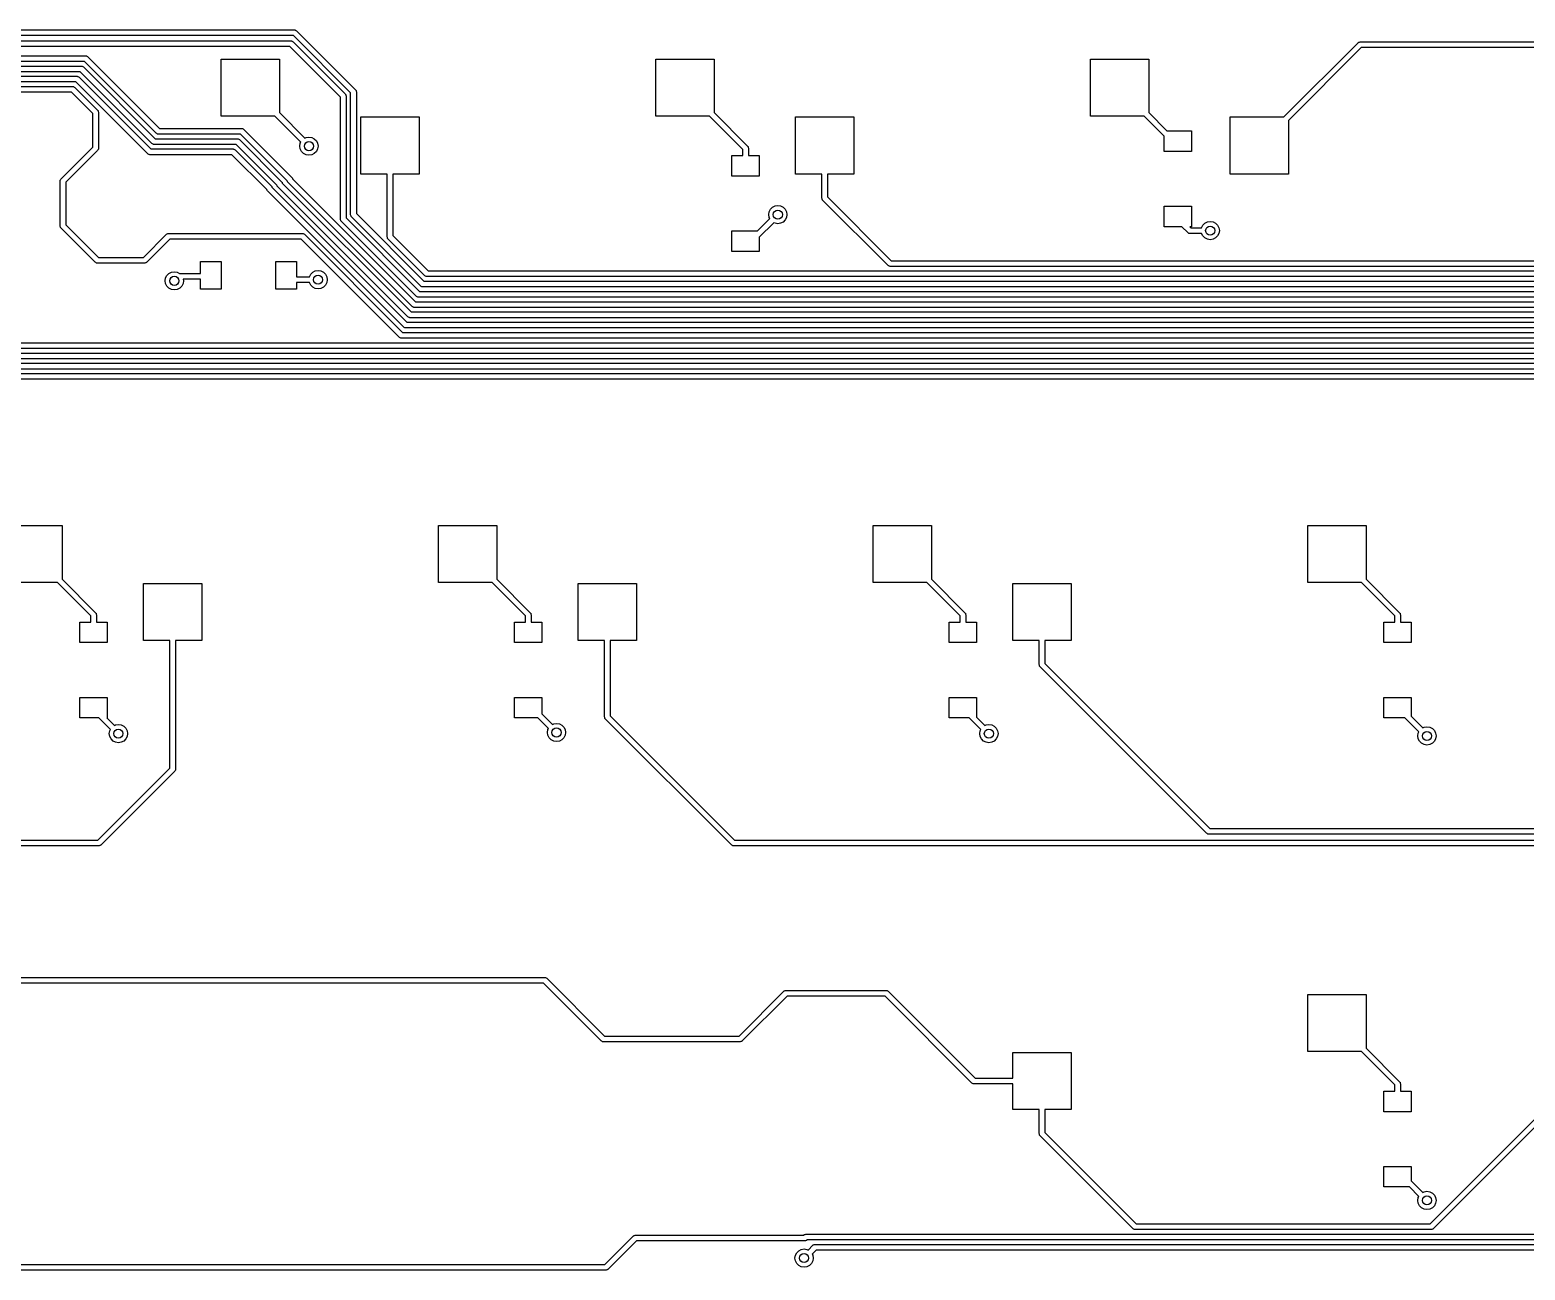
# Model space of a CAD drawing. Extents: x -27 to 355, y -108 to 35.
# Drawn here: x 162.9 to 228.4, y -106.9 to -52.6 of the extents above; entities that cross this region are included whole.
import ezdxf

# ---------------------------------------------------------------- set-up
doc = ezdxf.new("R2010")
doc.units = 0
doc.layers.add('BLACK', color=7, linetype='CONTINUOUS')

msp = doc.modelspace()

# ---------------------------------------------------------------- linework, layer by layer
at = {"layer": 'BLACK', "linetype": 'CONTINUOUS'}
for p, q in [((31.1917, -52.5941), (174.469, -52.5941)), ((174.417, -52.8441), (31.2434, -52.8441)), ((108.082, -53.075), (174.314, -53.075)), ((174.314, -53.075), (174.336, -53.0782)), ((174.336, -53.0782), (174.341, -53.0779)), ((174.341, -53.0779), (174.343, -53.0792)), ((174.343, -53.0792), (174.35, -53.0801)), ((176.928, -55.3548), (174.417, -52.8441)), ((174.469, -52.5941), (174.491, -52.5973)), ((174.491, -52.5973), (174.496, -52.597)), ((174.496, -52.597), (174.498, -52.5984)), ((174.498, -52.5984), (174.505, -52.5993)), ((174.505, -52.5993), (174.53, -52.616)), ((174.53, -52.616), (174.557, -52.6308)), ((174.557, -52.6308), (177.141, -55.2147)), ((174.262, -53.325), (108.05, -53.325)), ((157.92, -53.7264), (165.31, -53.7264)), ((165.31, -53.7264), (165.332, -53.7296)), ((165.332, -53.7296), (165.336, -53.7293)), ((165.336, -53.7293), (165.339, -53.7307)), ((165.339, -53.7307), (165.345, -53.7316)), ((165.345, -53.7316), (165.371, -53.7483)), ((176.478, -55.541), (174.262, -53.325)), ((174.35, -53.0801), (174.376, -53.0968)), ((174.376, -53.0968), (174.403, -53.1116)), ((174.403, -53.1116), (176.692, -55.4009)), ((217.826, -56.4083), (221.079, -53.1554)), ((221.219, -53.3688), (218.028, -56.5601)), ((221.079, -53.1554), (221.096, -53.1421)), ((221.096, -53.1421), (221.099, -53.1386)), ((221.099, -53.1386), (221.102, -53.1378)), ((221.102, -53.1378), (221.107, -53.1339)), ((221.107, -53.1339), (221.137, -53.1274)), ((221.137, -53.1274), (221.167, -53.1188)), ((221.167, -53.1188), (231.858, -53.1188)), ((231.806, -53.3688), (221.219, -53.3688)), ((165.258, -53.9764), (157.972, -53.9764)), ((158.107, -54.176), (165.123, -54.176)), ((165.123, -54.176), (165.145, -54.1792)), ((165.145, -54.1792), (165.15, -54.1788)), ((165.15, -54.1788), (165.153, -54.1802)), ((165.153, -54.1802), (165.159, -54.1811)), ((165.159, -54.1811), (165.185, -54.1978)), ((165.185, -54.1978), (165.212, -54.2126)), ((165.212, -54.2126), (168.36, -57.3603)), ((168.406, -57.1242), (165.258, -53.9764)), ((165.371, -53.7483), (165.398, -53.7631)), ((165.398, -53.7631), (168.546, -56.9108)), ((171.254, -56.3683), (171.254, -53.8683)), ((171.254, -53.8683), (173.804, -53.8683)), ((173.804, -53.8683), (173.804, -56.2165)), ((190.304, -56.3683), (190.304, -53.8683)), ((190.304, -53.8683), (192.855, -53.8683)), ((192.855, -53.8683), (192.855, -56.2165)), ((209.355, -56.3683), (209.355, -53.8683)), ((209.355, -53.8683), (211.904, -53.8683)), ((211.904, -53.8683), (211.904, -56.2165)), ((165.072, -54.426), (158.158, -54.426)), ((158.293, -54.6255), (164.937, -54.6255)), ((164.885, -54.8755), (158.345, -54.8755)), ((168.033, -58.0232), (164.885, -54.8755)), ((164.937, -54.6255), (164.959, -54.6287)), ((164.959, -54.6287), (164.964, -54.6283)), ((164.964, -54.6283), (164.966, -54.6297)), ((164.966, -54.6297), (164.973, -54.6306)), ((164.973, -54.6306), (164.999, -54.6473)), ((164.999, -54.6473), (165.026, -54.6621)), ((165.026, -54.6621), (168.173, -57.8098)), ((168.219, -57.5737), (165.072, -54.426)), ((158.479, -55.075), (164.751, -55.075)), ((164.699, -55.325), (158.531, -55.325)), ((165.625, -56.2507), (164.699, -55.325)), ((164.751, -55.075), (164.773, -55.0782)), ((164.773, -55.0782), (164.778, -55.0779)), ((164.778, -55.0779), (164.78, -55.0792)), ((164.78, -55.0792), (164.787, -55.0801)), ((164.787, -55.0801), (164.812, -55.0968)), ((164.812, -55.0968), (164.839, -55.1116)), ((164.839, -55.1116), (165.838, -56.1105)), ((176.478, -60.8807), (176.478, -55.541)), ((176.692, -55.4009), (176.705, -55.4187)), ((176.705, -55.4187), (176.709, -55.4217)), ((176.709, -55.4217), (176.709, -55.4244)), ((176.709, -55.4244), (176.713, -55.4296)), ((176.713, -55.4296), (176.72, -55.4597)), ((176.72, -55.4597), (176.728, -55.4893)), ((176.728, -55.4893), (176.728, -60.8289)), ((176.928, -60.6945), (176.928, -55.3548)), ((177.141, -55.2147), (177.155, -55.2325)), ((177.155, -55.2325), (177.158, -55.2355)), ((177.158, -55.2355), (177.159, -55.2382)), ((177.159, -55.2382), (177.163, -55.2434)), ((177.163, -55.2434), (177.169, -55.2735)), ((177.169, -55.2735), (177.178, -55.3031)), ((177.178, -55.3031), (177.178, -60.6427)), ((165.625, -57.7346), (165.625, -56.2507)), ((165.838, -56.1105), (165.852, -56.1284)), ((165.852, -56.1284), (165.855, -56.1314)), ((165.855, -56.1314), (165.856, -56.1341)), ((165.856, -56.1341), (165.86, -56.1393)), ((165.86, -56.1393), (165.866, -56.1694)), ((165.866, -56.1694), (165.875, -56.1989)), ((165.875, -56.1989), (165.875, -57.7863)), ((173.804, -56.2165), (174.921, -57.3334)), ((192.855, -56.2165), (194.326, -57.6879)), ((211.904, -56.2165), (212.704, -57.0158)), ((168.546, -56.9108), (172.15, -56.9108)), ((173.603, -56.3683), (171.254, -56.3683)), ((172.15, -56.9108), (172.172, -56.914)), ((172.172, -56.914), (172.177, -56.9137)), ((172.177, -56.9137), (172.179, -56.915)), ((172.179, -56.915), (172.186, -56.9159)), ((172.186, -56.9159), (172.211, -56.9326)), ((172.211, -56.9326), (172.238, -56.9474)), ((172.238, -56.9474), (174.351, -59.0604)), ((174.746, -57.5112), (173.603, -56.3683)), ((177.377, -58.9083), (177.377, -56.4083)), ((177.377, -56.4083), (179.927, -56.4083)), ((179.927, -56.4083), (179.927, -58.9083)), ((192.653, -56.3683), (190.304, -56.3683)), ((194.112, -57.8281), (192.653, -56.3683)), ((196.427, -58.9083), (196.427, -56.4083)), ((196.427, -56.4083), (198.977, -56.4083)), ((198.977, -56.4083), (198.977, -58.9083)), ((211.703, -56.3683), (209.355, -56.3683)), ((212.58, -57.2456), (211.703, -56.3683)), ((215.477, -58.9083), (215.477, -56.4083)), ((215.477, -56.4083), (217.826, -56.4083)), ((218.028, -56.5601), (218.028, -58.9083)), ((168.246, -57.5885), (168.219, -57.5737)), ((168.272, -57.6052), (168.246, -57.5885)), ((168.279, -57.6061), (168.272, -57.6052)), ((168.281, -57.6075), (168.279, -57.6061)), ((168.286, -57.6071), (168.281, -57.6075)), ((168.308, -57.6103), (168.286, -57.6071)), ((171.912, -57.6103), (168.308, -57.6103)), ((168.36, -57.3603), (171.964, -57.3603)), ((168.433, -57.139), (168.406, -57.1242)), ((168.459, -57.1557), (168.433, -57.139)), ((168.465, -57.1566), (168.459, -57.1557)), ((168.467, -57.1579), (168.465, -57.1566)), ((168.472, -57.1576), (168.467, -57.1579)), ((168.494, -57.1608), (168.472, -57.1576)), ((172.098, -57.1608), (168.494, -57.1608)), ((173.698, -59.3965), (171.912, -57.6103)), ((171.964, -57.3603), (171.986, -57.3635)), ((171.986, -57.3635), (171.99, -57.3632)), ((171.99, -57.3632), (171.993, -57.3645)), ((171.993, -57.3645), (171.999, -57.3655)), ((171.999, -57.3655), (172.025, -57.3822)), ((172.025, -57.3822), (172.052, -57.3969)), ((172.052, -57.3969), (173.902, -59.2466)), ((174.148, -59.2103), (172.098, -57.1608)), ((174.7, -57.6858), (174.72, -57.5622)), ((174.72, -57.5622), (174.746, -57.5112)), ((174.921, -57.3334), (174.976, -57.3054)), ((174.976, -57.3054), (175.1, -57.2858)), ((175.1, -57.2858), (175.224, -57.3054)), ((175.224, -57.3054), (175.335, -57.3622)), ((175.335, -57.3622), (175.424, -57.4507)), ((175.424, -57.4507), (175.48, -57.5622)), ((175.48, -57.5622), (175.5, -57.6858)), ((212.58, -57.9158), (212.58, -57.2456)), ((212.704, -57.0158), (213.78, -57.0158)), ((213.78, -57.0158), (213.78, -57.9158)), ((164.231, -59.1289), (165.625, -57.7346)), ((165.838, -57.8747), (164.444, -59.269)), ((165.853, -57.8477), (165.838, -57.8747)), ((165.87, -57.8218), (165.853, -57.8477)), ((165.871, -57.8154), (165.87, -57.8218)), ((165.872, -57.813), (165.871, -57.8154)), ((165.875, -57.7863), (165.872, -57.8084)), ((165.872, -57.8084), (165.872, -57.813)), ((168.06, -58.038), (168.033, -58.0232)), ((168.086, -58.0547), (168.06, -58.038)), ((168.093, -58.0556), (168.086, -58.0547)), ((168.095, -58.057), (168.093, -58.0556)), ((168.1, -58.0566), (168.095, -58.057)), ((168.122, -58.0598), (168.1, -58.0566)), ((171.726, -58.0598), (168.122, -58.0598)), ((168.173, -57.8098), (171.778, -57.8098)), ((173.249, -59.5827), (171.726, -58.0598)), ((171.778, -57.8098), (171.8, -57.813)), ((171.8, -57.813), (171.804, -57.8127)), ((171.804, -57.8127), (171.807, -57.8141)), ((171.807, -57.8141), (171.813, -57.815)), ((171.813, -57.815), (171.839, -57.8317)), ((171.839, -57.8317), (171.866, -57.8465)), ((171.866, -57.8465), (173.452, -59.4328)), ((174.72, -57.8094), (174.7, -57.6858)), ((174.776, -57.9209), (174.72, -57.8094)), ((174.865, -58.0094), (174.776, -57.9209)), ((174.976, -58.0662), (174.865, -58.0094)), ((175.1, -58.0858), (174.976, -58.0662)), ((175.224, -58.0662), (175.1, -58.0858)), ((175.335, -58.0094), (175.224, -58.0662)), ((175.424, -57.9209), (175.335, -58.0094)), ((175.48, -57.8094), (175.424, -57.9209)), ((175.5, -57.6858), (175.48, -57.8094)), ((193.637, -58.9983), (193.637, -58.0983)), ((193.637, -58.0983), (194.112, -58.0983)), ((194.112, -58.0983), (194.112, -57.8281)), ((194.326, -57.6879), (194.339, -57.7057)), ((194.339, -57.7057), (194.343, -57.7088)), ((194.343, -57.7088), (194.343, -57.7115)), ((194.343, -57.7115), (194.347, -57.7167)), ((194.347, -57.7167), (194.354, -57.7468)), ((194.354, -57.7468), (194.362, -57.7763)), ((194.362, -57.7763), (194.362, -58.0983)), ((194.362, -58.0983), (194.837, -58.0983)), ((194.837, -58.0983), (194.837, -58.9983)), ((213.78, -57.9158), (212.58, -57.9158)), ((178.528, -58.9083), (177.377, -58.9083)), ((178.528, -61.6583), (178.528, -58.9083)), ((179.927, -58.9083), (178.778, -58.9083)), ((178.778, -58.9083), (178.778, -61.6065)), ((197.577, -58.9083), (196.427, -58.9083)), ((197.577, -59.9604), (197.577, -58.9083)), ((198.977, -58.9083), (197.827, -58.9083)), ((197.827, -58.9083), (197.827, -59.9086)), ((218.028, -58.9083), (215.477, -58.9083)), ((164.194, -59.2173), (164.197, -59.1952)), ((164.194, -61.1793), (164.194, -59.2173)), ((164.197, -59.1906), (164.198, -59.1882)), ((164.197, -59.1952), (164.197, -59.1906)), ((164.198, -59.1882), (164.199, -59.1818)), ((164.199, -59.1818), (164.216, -59.1559)), ((164.216, -59.1559), (164.231, -59.1289)), ((164.444, -59.269), (164.444, -61.1276)), ((173.254, -59.608), (173.249, -59.5827)), ((173.258, -59.6132), (173.254, -59.608)), ((173.259, -59.6159), (173.258, -59.6132)), ((173.262, -59.6189), (173.259, -59.6159)), ((173.276, -59.6367), (173.262, -59.6189)), ((173.452, -59.4328), (173.466, -59.4506)), ((173.466, -59.4506), (173.469, -59.4537)), ((173.469, -59.4537), (173.47, -59.4564)), ((173.47, -59.4564), (173.474, -59.4615)), ((173.474, -59.4615), (173.479, -59.4869)), ((173.479, -59.4869), (179.394, -65.4012)), ((173.704, -59.4218), (173.698, -59.3965)), ((173.707, -59.427), (173.704, -59.4218)), ((173.708, -59.4297), (173.707, -59.427)), ((173.712, -59.4327), (173.708, -59.4297)), ((173.725, -59.4505), (173.712, -59.4327)), ((179.44, -65.165), (173.725, -59.4505)), ((173.902, -59.2466), (173.915, -59.2644)), ((173.915, -59.2644), (173.919, -59.2675)), ((173.919, -59.2675), (173.919, -59.2702)), ((173.919, -59.2702), (173.923, -59.2753)), ((173.923, -59.2753), (173.929, -59.3007)), ((173.929, -59.3007), (179.58, -64.9517)), ((174.153, -59.2356), (174.148, -59.2103)), ((174.157, -59.2408), (174.153, -59.2356)), ((174.158, -59.2435), (174.157, -59.2408)), ((174.161, -59.2465), (174.158, -59.2435)), ((174.175, -59.2643), (174.161, -59.2465)), ((179.626, -64.7155), (174.175, -59.2643)), ((174.351, -59.0604), (174.365, -59.0782)), ((174.365, -59.0782), (174.368, -59.0813)), ((174.368, -59.0813), (174.369, -59.084)), ((174.369, -59.084), (174.373, -59.0891)), ((174.373, -59.0891), (174.378, -59.1145)), ((174.378, -59.1145), (179.766, -64.5021)), ((194.837, -58.9983), (193.637, -58.9983)), ((179.253, -65.6146), (173.276, -59.6367)), ((195.526, -60.3054), (195.65, -60.2858)), ((195.65, -60.2858), (195.774, -60.3054)), ((197.586, -59.9899), (197.577, -59.9604)), ((197.593, -60.02), (197.586, -59.9899)), ((197.597, -60.0252), (197.593, -60.02)), ((197.597, -60.0279), (197.597, -60.0252)), ((197.601, -60.0309), (197.597, -60.0279)), ((197.614, -60.0488), (197.601, -60.0309)), ((200.483, -62.9174), (197.614, -60.0488)), ((197.827, -59.9086), (200.623, -62.7041)), ((176.487, -60.9103), (176.478, -60.8807)), ((176.494, -60.9403), (176.487, -60.9103)), ((176.497, -60.9455), (176.494, -60.9403)), ((176.728, -60.8289), (179.952, -64.0526)), ((176.937, -60.7241), (176.928, -60.6945)), ((176.943, -60.7541), (176.937, -60.7241)), ((176.947, -60.7593), (176.943, -60.7541)), ((176.948, -60.762), (176.947, -60.7593)), ((176.951, -60.7651), (176.948, -60.762)), ((176.965, -60.7829), (176.951, -60.7651)), ((179.998, -63.8165), (176.965, -60.7829)), ((177.178, -60.6427), (180.138, -63.6031)), ((194.761, -61.3983), (195.297, -60.8624)), ((195.25, -60.6858), (195.27, -60.5622)), ((195.27, -60.8094), (195.25, -60.6858)), ((195.27, -60.5622), (195.326, -60.4507)), ((195.297, -60.8624), (195.27, -60.8094)), ((195.326, -60.4507), (195.415, -60.3622)), ((195.415, -60.3622), (195.526, -60.3054)), ((195.774, -60.3054), (195.885, -60.3622)), ((195.885, -60.3622), (195.974, -60.4507)), ((195.974, -60.9209), (195.885, -61.0094)), ((195.974, -60.4507), (196.03, -60.5622)), ((196.03, -60.8094), (195.974, -60.9209)), ((196.03, -60.5622), (196.05, -60.6858)), ((196.05, -60.6858), (196.03, -60.8094)), ((212.58, -61.2158), (212.58, -60.3158)), ((212.58, -60.3158), (213.78, -60.3158)), ((213.78, -60.3158), (213.78, -61.2158)), ((164.203, -61.2089), (164.194, -61.1793)), ((164.209, -61.239), (164.203, -61.2089)), ((164.213, -61.2442), (164.209, -61.239)), ((164.214, -61.2469), (164.213, -61.2442)), ((164.217, -61.2499), (164.214, -61.2469)), ((164.231, -61.2677), (164.217, -61.2499)), ((165.737, -62.7742), (164.231, -61.2677)), ((164.444, -61.1276), (165.877, -62.5608)), ((167.848, -62.5608), (168.862, -61.5474)), ((168.862, -61.5474), (168.879, -61.5341)), ((168.879, -61.5341), (168.882, -61.5306)), ((168.882, -61.5306), (168.885, -61.5298)), ((168.885, -61.5298), (168.89, -61.5259)), ((168.89, -61.5259), (168.92, -61.5195)), ((168.92, -61.5195), (168.95, -61.5108)), ((168.95, -61.5108), (174.816, -61.5108)), ((174.816, -61.5108), (174.838, -61.514)), ((174.838, -61.514), (174.842, -61.5137)), ((174.842, -61.5137), (174.845, -61.515)), ((174.845, -61.515), (174.851, -61.5159)), ((174.851, -61.5159), (174.877, -61.5326)), ((174.877, -61.5326), (174.904, -61.5474)), ((174.904, -61.5474), (179.207, -65.8507)), ((176.498, -60.9482), (176.497, -60.9455)), ((176.502, -60.9513), (176.498, -60.9482)), ((176.515, -60.9691), (176.502, -60.9513)), ((179.812, -64.266), (176.515, -60.9691)), ((193.637, -62.2983), (193.637, -61.3983)), ((193.637, -61.3983), (194.761, -61.3983)), ((195.473, -61.0392), (194.837, -61.6751)), ((195.526, -61.0662), (195.473, -61.0392)), ((195.65, -61.0858), (195.526, -61.0662)), ((195.774, -61.0662), (195.65, -61.0858)), ((195.885, -61.0094), (195.774, -61.0662)), ((213.353, -61.2158), (212.58, -61.2158)), ((213.612, -61.4742), (213.353, -61.2158)), ((213.639, -61.4889), (213.612, -61.4742)), ((213.664, -61.5057), (213.639, -61.4889)), ((213.671, -61.5066), (213.664, -61.5057)), ((213.673, -61.5079), (213.671, -61.5066)), ((213.678, -61.5076), (213.673, -61.5079)), ((213.7, -61.5108), (213.678, -61.5076)), ((214.22, -61.5108), (213.7, -61.5108)), ((213.78, -61.2158), (213.707, -61.2158)), ((213.707, -61.2158), (213.752, -61.2608)), ((213.752, -61.2608), (214.22, -61.2608)), ((214.22, -61.2608), (214.276, -61.1507)), ((214.276, -61.6209), (214.22, -61.5108)), ((214.276, -61.1507), (214.365, -61.0622)), ((214.365, -61.0622), (214.476, -61.0054)), ((214.476, -61.0054), (214.6, -60.9858)), ((214.6, -60.9858), (214.724, -61.0054)), ((214.724, -61.0054), (214.835, -61.0622)), ((214.835, -61.0622), (214.924, -61.1507)), ((214.924, -61.1507), (214.98, -61.2622)), ((214.98, -61.5094), (214.924, -61.6209)), ((214.98, -61.2622), (215, -61.3858)), ((215, -61.3858), (214.98, -61.5094)), ((169.002, -61.7608), (167.988, -62.7742)), ((174.764, -61.7608), (169.002, -61.7608)), ((179.067, -66.0641), (174.764, -61.7608)), ((178.536, -61.6878), (178.528, -61.6583)), ((178.543, -61.7179), (178.536, -61.6878)), ((178.547, -61.7231), (178.543, -61.7179)), ((178.547, -61.7258), (178.547, -61.7231)), ((178.551, -61.7288), (178.547, -61.7258)), ((178.564, -61.7467), (178.551, -61.7288)), ((180.184, -63.367), (178.564, -61.7467)), ((178.778, -61.6065), (180.325, -63.1536)), ((194.837, -61.6751), (194.837, -62.2983)), ((214.365, -61.7094), (214.276, -61.6209)), ((214.476, -61.7662), (214.365, -61.7094)), ((214.6, -61.7858), (214.476, -61.7662)), ((214.724, -61.7662), (214.6, -61.7858)), ((214.835, -61.7094), (214.724, -61.7662)), ((214.924, -61.6209), (214.835, -61.7094)), ((165.764, -62.789), (165.737, -62.7742)), ((165.79, -62.8057), (165.764, -62.789)), ((165.796, -62.8066), (165.79, -62.8057)), ((165.799, -62.8079), (165.796, -62.8066)), ((165.804, -62.8076), (165.799, -62.8079)), ((165.826, -62.8108), (165.804, -62.8076)), ((167.9, -62.8108), (165.826, -62.8108)), ((165.877, -62.5608), (167.848, -62.5608)), ((167.93, -62.8021), (167.9, -62.8108)), ((167.96, -62.7957), (167.93, -62.8021)), ((167.965, -62.7918), (167.96, -62.7957)), ((167.968, -62.791), (167.965, -62.7918)), ((167.971, -62.7875), (167.968, -62.791)), ((167.988, -62.7742), (167.971, -62.7875)), ((170.35, -63.2608), (170.35, -62.7458)), ((170.35, -62.7458), (171.25, -62.7458)), ((171.25, -62.7458), (171.25, -63.9458)), ((173.65, -63.9458), (173.65, -62.7458)), ((173.65, -62.7458), (174.55, -62.7458)), ((174.55, -62.7458), (174.55, -63.4108)), ((194.837, -62.2983), (193.637, -62.2983)), ((200.623, -62.7041), (237.255, -62.7041)), ((168.8, -63.5858), (168.82, -63.4622)), ((168.82, -63.4622), (168.876, -63.3507)), ((168.876, -63.3507), (168.965, -63.2622)), ((168.965, -63.2622), (169.076, -63.2054)), ((169.076, -63.2054), (169.2, -63.1858)), ((169.2, -63.1858), (169.324, -63.2054)), ((169.324, -63.2054), (169.432, -63.2608)), ((169.432, -63.2608), (170.35, -63.2608)), ((170.35, -63.5108), (169.588, -63.5108)), ((169.588, -63.5108), (169.6, -63.5858)), ((170.35, -63.9458), (170.35, -63.5108)), ((174.55, -63.4108), (175.12, -63.4108)), ((175.12, -63.4108), (175.176, -63.3007)), ((175.176, -63.3007), (175.265, -63.2122)), ((175.265, -63.2122), (175.376, -63.1554)), ((175.376, -63.1554), (175.5, -63.1358)), ((175.5, -63.1358), (175.624, -63.1554)), ((175.624, -63.1554), (175.735, -63.2122)), ((175.735, -63.2122), (175.824, -63.3007)), ((175.824, -63.3007), (175.88, -63.4122)), ((175.88, -63.4122), (175.9, -63.5358)), ((175.9, -63.5358), (175.88, -63.6594)), ((180.211, -63.3817), (180.184, -63.367)), ((180.237, -63.3984), (180.211, -63.3817)), ((180.244, -63.3994), (180.237, -63.3984)), ((180.246, -63.4007), (180.244, -63.3994)), ((180.251, -63.4004), (180.246, -63.4007)), ((180.273, -63.4036), (180.251, -63.4004)), ((237.493, -63.4036), (180.273, -63.4036)), ((180.325, -63.1536), (237.441, -63.1536)), ((200.51, -62.9322), (200.483, -62.9174)), ((200.536, -62.9489), (200.51, -62.9322)), ((200.542, -62.9498), (200.536, -62.9489)), ((200.545, -62.9512), (200.542, -62.9498)), ((200.549, -62.9509), (200.545, -62.9512)), ((200.571, -62.9541), (200.549, -62.9509)), ((237.307, -62.9541), (200.571, -62.9541)), ((168.82, -63.7094), (168.8, -63.5858)), ((168.876, -63.8209), (168.82, -63.7094)), ((168.965, -63.9094), (168.876, -63.8209)), ((169.076, -63.9662), (168.965, -63.9094)), ((169.2, -63.9858), (169.076, -63.9662)), ((169.324, -63.9662), (169.2, -63.9858)), ((169.435, -63.9094), (169.324, -63.9662)), ((169.524, -63.8209), (169.435, -63.9094)), ((169.58, -63.7094), (169.524, -63.8209)), ((169.6, -63.5858), (169.58, -63.7094)), ((171.25, -63.9458), (170.35, -63.9458)), ((174.55, -63.9458), (173.65, -63.9458)), ((175.12, -63.6608), (174.55, -63.6608)), ((174.55, -63.6608), (174.55, -63.9458)), ((175.176, -63.7709), (175.12, -63.6608)), ((175.265, -63.8594), (175.176, -63.7709)), ((175.376, -63.9162), (175.265, -63.8594)), ((175.5, -63.9358), (175.376, -63.9162)), ((175.624, -63.9162), (175.5, -63.9358)), ((175.735, -63.8594), (175.624, -63.9162)), ((175.824, -63.7709), (175.735, -63.8594)), ((175.88, -63.6594), (175.824, -63.7709)), ((179.952, -64.0526), (237.814, -64.0526)), ((180.025, -63.8313), (179.998, -63.8165)), ((180.051, -63.848), (180.025, -63.8313)), ((180.057, -63.8489), (180.051, -63.848)), ((180.06, -63.8502), (180.057, -63.8489)), ((180.065, -63.8499), (180.06, -63.8502)), ((180.087, -63.8531), (180.065, -63.8499)), ((237.679, -63.8531), (180.087, -63.8531)), ((180.138, -63.6031), (237.627, -63.6031)), ((179.653, -64.7303), (179.626, -64.7155)), ((179.679, -64.747), (179.653, -64.7303)), ((179.685, -64.7479), (179.679, -64.747)), ((179.688, -64.7493), (179.685, -64.7479)), ((179.692, -64.7489), (179.688, -64.7493)), ((179.714, -64.7521), (179.692, -64.7489)), ((238.052, -64.7521), (179.714, -64.7521)), ((179.766, -64.5021), (238, -64.5021)), ((179.839, -64.2808), (179.812, -64.266)), ((179.865, -64.2975), (179.839, -64.2808)), ((179.871, -64.2984), (179.865, -64.2975)), ((179.874, -64.2998), (179.871, -64.2984)), ((179.878, -64.2994), (179.874, -64.2998)), ((179.9, -64.3026), (179.878, -64.2994)), ((237.865, -64.3026), (179.9, -64.3026)), ((179.394, -65.4012), (238.372, -65.4012)), ((179.467, -65.1798), (179.44, -65.165)), ((179.492, -65.1965), (179.467, -65.1798)), ((179.499, -65.1974), (179.492, -65.1965)), ((179.501, -65.1988), (179.499, -65.1974)), ((179.506, -65.1985), (179.501, -65.1988)), ((179.528, -65.2017), (179.506, -65.1985)), ((238.238, -65.2017), (179.528, -65.2017)), ((179.58, -64.9517), (238.186, -64.9517)), ((179.094, -66.0789), (179.067, -66.0641)), ((179.12, -66.0956), (179.094, -66.0789)), ((179.126, -66.0965), (179.12, -66.0956)), ((179.129, -66.0978), (179.126, -66.0965)), ((179.134, -66.0975), (179.129, -66.0978)), ((179.156, -66.1007), (179.134, -66.0975)), ((238.61, -66.1007), (179.156, -66.1007)), ((179.207, -65.8507), (238.558, -65.8507)), ((179.28, -65.6293), (179.253, -65.6146)), ((179.306, -65.646), (179.28, -65.6293)), ((179.313, -65.647), (179.306, -65.646)), ((179.315, -65.6483), (179.313, -65.647)), ((179.32, -65.648), (179.315, -65.6483)), ((179.342, -65.6512), (179.32, -65.648)), ((238.424, -65.6512), (179.342, -65.6512)), ((146.769, -66.7497), (238.931, -66.7497)), ((238.796, -66.5502), (147.536, -66.5502)), ((147.588, -66.3002), (238.745, -66.3002)), ((239.169, -67.4493), (19.4385, -67.4493)), ((19.4902, -67.1993), (239.117, -67.1993)), ((238.983, -66.9997), (146.717, -66.9997)), ((239.355, -67.8988), (9.28798, -67.8988)), ((9.33976, -67.6488), (239.303, -67.6488)), ((161.73, -74.3053), (164.279, -74.3053)), ((164.279, -74.3053), (164.279, -76.6535)), ((180.779, -76.8053), (180.779, -74.3053)), ((180.779, -74.3053), (183.329, -74.3053)), ((183.329, -74.3053), (183.329, -76.6535)), ((199.829, -76.8053), (199.829, -74.3053)), ((199.829, -74.3053), (202.379, -74.3053)), ((202.379, -74.3053), (202.379, -76.6535)), ((218.879, -76.8053), (218.879, -74.3053)), ((218.879, -74.3053), (221.429, -74.3053)), ((221.429, -74.3053), (221.429, -76.6535)), ((164.279, -76.6535), (165.751, -78.1249)), ((183.329, -76.6535), (184.801, -78.1249)), ((202.379, -76.6535), (203.851, -78.1249)), ((221.429, -76.6535), (222.901, -78.1249)), ((164.078, -76.8053), (161.73, -76.8053)), ((165.537, -78.2651), (164.078, -76.8053)), ((167.852, -79.3453), (167.852, -76.8453)), ((167.852, -76.8453), (170.403, -76.8453)), ((170.403, -76.8453), (170.403, -79.3453)), ((183.128, -76.8053), (180.779, -76.8053)), ((184.588, -78.2651), (183.128, -76.8053)), ((186.903, -79.3453), (186.903, -76.8453)), ((186.903, -76.8453), (189.452, -76.8453)), ((189.452, -76.8453), (189.452, -79.3453)), ((202.178, -76.8053), (199.829, -76.8053)), ((203.637, -78.2651), (202.178, -76.8053)), ((205.952, -79.3453), (205.952, -76.8453)), ((205.952, -76.8453), (208.502, -76.8453)), ((208.502, -76.8453), (208.502, -79.3453)), ((221.228, -76.8053), (218.879, -76.8053)), ((222.688, -78.2651), (221.228, -76.8053)), ((165.062, -79.4353), (165.062, -78.5353)), ((165.062, -78.5353), (165.537, -78.5353)), ((165.537, -78.5353), (165.537, -78.2651)), ((165.751, -78.1249), (165.764, -78.1427)), ((165.764, -78.1427), (165.768, -78.1458)), ((165.768, -78.1458), (165.768, -78.1485)), ((165.768, -78.1485), (165.772, -78.1537)), ((165.772, -78.1537), (165.779, -78.1838)), ((165.779, -78.1838), (165.787, -78.2133)), ((165.787, -78.2133), (165.787, -78.5353)), ((165.787, -78.5353), (166.262, -78.5353)), ((166.262, -78.5353), (166.262, -79.4353)), ((184.112, -79.4353), (184.112, -78.5353)), ((184.112, -78.5353), (184.588, -78.5353)), ((184.588, -78.5353), (184.588, -78.2651)), ((184.801, -78.1249), (184.814, -78.1427)), ((184.814, -78.1427), (184.818, -78.1458)), ((184.818, -78.1458), (184.818, -78.1485)), ((184.818, -78.1485), (184.822, -78.1537)), ((184.822, -78.1537), (184.829, -78.1838)), ((184.829, -78.1838), (184.838, -78.2133)), ((184.838, -78.2133), (184.838, -78.5353)), ((184.838, -78.5353), (185.312, -78.5353)), ((185.312, -78.5353), (185.312, -79.4353)), ((203.162, -79.4353), (203.162, -78.5353)), ((203.162, -78.5353), (203.637, -78.5353)), ((203.637, -78.5353), (203.637, -78.2651)), ((203.851, -78.1249), (203.864, -78.1427)), ((203.864, -78.1427), (203.868, -78.1458)), ((203.868, -78.1458), (203.868, -78.1485)), ((203.868, -78.1485), (203.872, -78.1537)), ((203.872, -78.1537), (203.879, -78.1838)), ((203.879, -78.1838), (203.887, -78.2133)), ((203.887, -78.2133), (203.887, -78.5353)), ((203.887, -78.5353), (204.362, -78.5353)), ((204.362, -78.5353), (204.362, -79.4353)), ((222.212, -79.4353), (222.212, -78.5353)), ((222.212, -78.5353), (222.688, -78.5353)), ((222.688, -78.5353), (222.688, -78.2651)), ((222.901, -78.1249), (222.914, -78.1427)), ((222.914, -78.1427), (222.918, -78.1458)), ((222.918, -78.1458), (222.918, -78.1485)), ((222.918, -78.1485), (222.922, -78.1537)), ((222.922, -78.1537), (222.929, -78.1838)), ((222.929, -78.1838), (222.938, -78.2133)), ((222.938, -78.2133), (222.938, -78.5353)), ((222.938, -78.5353), (223.412, -78.5353)), ((223.412, -78.5353), (223.412, -79.4353)), ((166.262, -79.4353), (165.062, -79.4353)), ((169.002, -79.3453), (167.852, -79.3453)), ((169.002, -84.9315), (169.002, -79.3453)), ((170.403, -79.3453), (169.252, -79.3453)), ((169.252, -79.3453), (169.252, -84.9833)), ((185.312, -79.4353), (184.112, -79.4353)), ((188.052, -79.3453), (186.903, -79.3453)), ((188.052, -82.6883), (188.052, -79.3453)), ((189.452, -79.3453), (188.302, -79.3453)), ((188.302, -79.3453), (188.302, -82.6365)), ((204.362, -79.4353), (203.162, -79.4353)), ((207.102, -79.3453), (205.952, -79.3453)), ((207.102, -80.3974), (207.102, -79.3453)), ((208.502, -79.3453), (207.352, -79.3453)), ((207.352, -79.3453), (207.352, -80.3456)), ((223.412, -79.4353), (222.212, -79.4353)), ((207.111, -80.4269), (207.102, -80.3974)), ((207.118, -80.457), (207.111, -80.4269)), ((207.122, -80.4622), (207.118, -80.457)), ((207.122, -80.4649), (207.122, -80.4622)), ((207.126, -80.4679), (207.122, -80.4649)), ((207.139, -80.4858), (207.126, -80.4679)), ((214.443, -87.7896), (207.139, -80.4858)), ((207.352, -80.3456), (214.583, -87.5762)), ((165.062, -82.7353), (165.062, -81.8353)), ((165.062, -81.8353), (166.262, -81.8353)), ((166.262, -81.8353), (166.262, -82.7353)), ((184.112, -82.7353), (184.112, -81.8353)), ((184.112, -81.8353), (185.312, -81.8353)), ((185.312, -81.8353), (185.312, -82.5585)), ((203.162, -82.7353), (203.162, -81.8353)), ((203.162, -81.8353), (204.362, -81.8353)), ((204.362, -81.8353), (204.362, -82.7085)), ((222.212, -82.7353), (222.212, -81.8353)), ((222.212, -81.8353), (223.412, -81.8353)), ((223.412, -81.8353), (223.412, -82.6585)), ((185.312, -82.5585), (185.773, -83.0194)), ((165.886, -82.7353), (165.062, -82.7353)), ((166.397, -83.2462), (165.886, -82.7353)), ((166.262, -82.7353), (166.239, -82.7353)), ((166.239, -82.7353), (166.573, -83.0694)), ((166.573, -83.0694), (166.626, -83.0424)), ((166.626, -83.0424), (166.75, -83.0228)), ((166.75, -83.0228), (166.874, -83.0424)), ((166.874, -83.0424), (166.985, -83.0992)), ((166.985, -83.0992), (167.074, -83.1877)), ((167.074, -83.1877), (167.13, -83.2992)), ((185.136, -82.7353), (184.112, -82.7353)), ((185.597, -83.1962), (185.136, -82.7353)), ((185.57, -83.2492), (185.597, -83.1962)), ((185.773, -83.0194), (185.826, -82.9924)), ((185.826, -82.9924), (185.95, -82.9728)), ((185.95, -82.9728), (186.074, -82.9924)), ((186.074, -82.9924), (186.185, -83.0492)), ((186.185, -83.0492), (186.274, -83.1377)), ((186.274, -83.1377), (186.33, -83.2492)), ((188.061, -82.7178), (188.052, -82.6883)), ((188.068, -82.7479), (188.061, -82.7178)), ((188.072, -82.7531), (188.068, -82.7479)), ((188.072, -82.7558), (188.072, -82.7531)), ((188.076, -82.7588), (188.072, -82.7558)), ((188.089, -82.7767), (188.076, -82.7588)), ((193.612, -88.2992), (188.089, -82.7767)), ((188.302, -82.6365), (193.752, -88.0858)), ((204.036, -82.7353), (203.162, -82.7353)), ((204.547, -83.2462), (204.036, -82.7353)), ((204.362, -82.7085), (204.723, -83.0694)), ((204.723, -83.0694), (204.776, -83.0424)), ((204.776, -83.0424), (204.9, -83.0228)), ((204.9, -83.0228), (205.024, -83.0424)), ((205.024, -83.0424), (205.135, -83.0992)), ((205.135, -83.0992), (205.224, -83.1877)), ((205.224, -83.1877), (205.28, -83.2992)), ((223.136, -82.7353), (222.212, -82.7353)), ((223.747, -83.3462), (223.136, -82.7353)), ((223.412, -82.6585), (223.923, -83.1694)), ((223.923, -83.1694), (223.976, -83.1424)), ((223.976, -83.1424), (224.1, -83.1228)), ((224.1, -83.1228), (224.224, -83.1424)), ((224.224, -83.1424), (224.335, -83.1992)), ((224.335, -83.1992), (224.424, -83.2877)), ((166.35, -83.4228), (166.37, -83.2992)), ((166.37, -83.5464), (166.35, -83.4228)), ((166.37, -83.2992), (166.397, -83.2462)), ((166.426, -83.6579), (166.37, -83.5464)), ((166.515, -83.7464), (166.426, -83.6579)), ((166.626, -83.8032), (166.515, -83.7464)), ((166.75, -83.8228), (166.626, -83.8032)), ((166.874, -83.8032), (166.75, -83.8228)), ((166.985, -83.7464), (166.874, -83.8032)), ((167.074, -83.6579), (166.985, -83.7464)), ((167.13, -83.5464), (167.074, -83.6579)), ((167.13, -83.2992), (167.15, -83.4228)), ((167.15, -83.4228), (167.13, -83.5464)), ((185.55, -83.3728), (185.57, -83.2492)), ((185.57, -83.4964), (185.55, -83.3728)), ((185.626, -83.6079), (185.57, -83.4964)), ((185.715, -83.6964), (185.626, -83.6079)), ((185.826, -83.7532), (185.715, -83.6964)), ((185.95, -83.7728), (185.826, -83.7532)), ((186.074, -83.7532), (185.95, -83.7728)), ((186.185, -83.6964), (186.074, -83.7532)), ((186.274, -83.6079), (186.185, -83.6964)), ((186.33, -83.4964), (186.274, -83.6079)), ((186.33, -83.2492), (186.35, -83.3728)), ((186.35, -83.3728), (186.33, -83.4964)), ((204.5, -83.4228), (204.52, -83.2992)), ((204.52, -83.5464), (204.5, -83.4228)), ((204.52, -83.2992), (204.547, -83.2462)), ((204.576, -83.6579), (204.52, -83.5464)), ((204.665, -83.7464), (204.576, -83.6579)), ((204.776, -83.8032), (204.665, -83.7464)), ((204.9, -83.8228), (204.776, -83.8032)), ((205.024, -83.8032), (204.9, -83.8228)), ((205.135, -83.7464), (205.024, -83.8032)), ((205.224, -83.6579), (205.135, -83.7464)), ((205.28, -83.5464), (205.224, -83.6579)), ((205.28, -83.2992), (205.3, -83.4228)), ((205.3, -83.4228), (205.28, -83.5464)), ((223.7, -83.5228), (223.72, -83.3992)), ((223.72, -83.6464), (223.7, -83.5228)), ((223.72, -83.3992), (223.747, -83.3462)), ((223.776, -83.7579), (223.72, -83.6464)), ((223.865, -83.8464), (223.776, -83.7579)), ((223.976, -83.9032), (223.865, -83.8464)), ((224.335, -83.8464), (224.224, -83.9032)), ((224.424, -83.7579), (224.335, -83.8464)), ((224.424, -83.2877), (224.48, -83.3992)), ((224.48, -83.6464), (224.424, -83.7579)), ((224.48, -83.3992), (224.5, -83.5228)), ((224.5, -83.5228), (224.48, -83.6464)), ((224.1, -83.9228), (223.976, -83.9032)), ((224.224, -83.9032), (224.1, -83.9228)), ((165.848, -88.0858), (169.002, -84.9315)), ((169.216, -85.0717), (165.988, -88.2992)), ((169.231, -85.0446), (169.216, -85.0717)), ((169.247, -85.0188), (169.231, -85.0446)), ((169.248, -85.0124), (169.247, -85.0188)), ((169.25, -85.0099), (169.248, -85.0124)), ((169.252, -84.9833), (169.249, -85.0053)), ((169.249, -85.0053), (169.25, -85.0099)), ((214.47, -87.8044), (214.443, -87.7896)), ((214.496, -87.8211), (214.47, -87.8044)), ((214.583, -87.5762), (233.684, -87.5762)), ((165.9, -88.3358), (78.9427, -88.3358)), ((78.9945, -88.0858), (165.848, -88.0858)), ((165.93, -88.3271), (165.9, -88.3358)), ((165.96, -88.3206), (165.93, -88.3271)), ((165.965, -88.3168), (165.96, -88.3206)), ((165.968, -88.316), (165.965, -88.3168)), ((165.971, -88.3125), (165.968, -88.316)), ((165.988, -88.2992), (165.971, -88.3125)), ((193.639, -88.3139), (193.612, -88.2992)), ((193.664, -88.3306), (193.639, -88.3139)), ((193.671, -88.3316), (193.664, -88.3306)), ((193.673, -88.3329), (193.671, -88.3316)), ((193.678, -88.3326), (193.673, -88.3329)), ((193.7, -88.3358), (193.678, -88.3326)), ((233.862, -88.3358), (193.7, -88.3358)), ((193.752, -88.0858), (233.81, -88.0858)), ((214.502, -87.822), (214.496, -87.8211)), ((214.505, -87.8234), (214.502, -87.822)), ((214.509, -87.823), (214.505, -87.8234)), ((214.531, -87.8262), (214.509, -87.823)), ((233.736, -87.8262), (214.531, -87.8262)), ((81.7692, -94.1058), (185.431, -94.1058)), ((185.379, -94.3558), (81.821, -94.3558)), ((187.912, -96.8884), (185.379, -94.3558)), ((185.431, -94.1058), (185.453, -94.109)), ((185.453, -94.109), (185.457, -94.1086)), ((185.457, -94.1086), (185.46, -94.11)), ((185.46, -94.11), (185.466, -94.1109)), ((185.466, -94.1109), (185.492, -94.1276)), ((185.492, -94.1276), (185.519, -94.1424)), ((185.519, -94.1424), (188.052, -96.675)), ((193.948, -96.675), (195.912, -94.7116)), ((196.052, -94.925), (194.088, -96.8884)), ((195.912, -94.7116), (195.929, -94.6983)), ((195.929, -94.6983), (195.932, -94.6948)), ((195.932, -94.6948), (195.935, -94.694)), ((195.935, -94.694), (195.94, -94.6901)), ((195.94, -94.6901), (195.97, -94.6837)), ((195.97, -94.6837), (196, -94.675)), ((196, -94.675), (200.4, -94.675)), ((200.348, -94.925), (196.052, -94.925)), ((204.157, -98.7337), (200.348, -94.925)), ((200.4, -94.675), (200.422, -94.6782)), ((200.422, -94.6782), (200.427, -94.6779)), ((200.427, -94.6779), (200.429, -94.6792)), ((200.429, -94.6792), (200.436, -94.6801)), ((200.436, -94.6801), (200.461, -94.6968)), ((200.461, -94.6968), (200.488, -94.7116)), ((200.488, -94.7116), (204.297, -98.5203)), ((218.879, -97.3553), (218.879, -94.8553)), ((218.879, -94.8553), (221.429, -94.8553)), ((221.429, -94.8553), (221.429, -97.2035)), ((224.235, -104.903), (233.626, -95.5116)), ((233.766, -95.725), (224.376, -105.116)), ((187.939, -96.9032), (187.912, -96.8884)), ((187.964, -96.9199), (187.939, -96.9032)), ((187.971, -96.9208), (187.964, -96.9199)), ((187.973, -96.9221), (187.971, -96.9208)), ((187.978, -96.9218), (187.973, -96.9221)), ((188, -96.925), (187.978, -96.9218)), ((194, -96.925), (188, -96.925)), ((188.052, -96.675), (193.948, -96.675)), ((194.03, -96.9163), (194, -96.925)), ((194.06, -96.9099), (194.03, -96.9163)), ((194.065, -96.906), (194.06, -96.9099)), ((194.068, -96.9052), (194.065, -96.906)), ((194.071, -96.9017), (194.068, -96.9052)), ((194.088, -96.8884), (194.071, -96.9017)), ((205.952, -98.5203), (205.952, -97.3953)), ((205.952, -97.3953), (208.502, -97.3953)), ((208.502, -97.3953), (208.502, -99.8953)), ((221.228, -97.3553), (218.879, -97.3553)), ((222.688, -98.8151), (221.228, -97.3553)), ((221.429, -97.2035), (222.901, -98.6749)), ((204.184, -98.7484), (204.157, -98.7337)), ((204.21, -98.7652), (204.184, -98.7484)), ((204.216, -98.7661), (204.21, -98.7652)), ((204.219, -98.7674), (204.216, -98.7661)), ((204.223, -98.7671), (204.219, -98.7674)), ((204.245, -98.7703), (204.223, -98.7671)), ((205.952, -98.7703), (204.245, -98.7703)), ((204.297, -98.5203), (205.952, -98.5203)), ((205.952, -99.8953), (205.952, -98.7703)), ((222.688, -99.0853), (222.688, -98.8151)), ((222.901, -98.6749), (222.914, -98.6927)), ((222.914, -98.6927), (222.918, -98.6958)), ((222.918, -98.6958), (222.918, -98.6985)), ((222.918, -98.6985), (222.922, -98.7037)), ((222.922, -98.7037), (222.929, -98.7338)), ((222.929, -98.7338), (222.938, -98.7633)), ((222.938, -98.7633), (222.938, -99.0853)), ((222.212, -99.9853), (222.212, -99.0853)), ((222.212, -99.0853), (222.688, -99.0853)), ((222.938, -99.0853), (223.412, -99.0853)), ((223.412, -99.0853), (223.412, -99.9853)), ((207.102, -99.8953), (205.952, -99.8953)), ((207.102, -100.947), (207.102, -99.8953)), ((208.502, -99.8953), (207.352, -99.8953)), ((207.352, -99.8953), (207.352, -100.896)), ((223.412, -99.9853), (222.212, -99.9853)), ((207.352, -100.896), (211.359, -104.903)), ((207.111, -100.977), (207.102, -100.947)), ((207.118, -101.007), (207.111, -100.977)), ((207.122, -101.012), (207.118, -101.007)), ((207.122, -101.015), (207.122, -101.012)), ((207.126, -101.018), (207.122, -101.015)), ((207.139, -101.036), (207.126, -101.018)), ((211.219, -105.116), (207.139, -101.036)), ((222.212, -103.285), (222.212, -102.385)), ((222.212, -102.385), (223.412, -102.385)), ((223.412, -102.385), (223.412, -103.009)), ((223.336, -103.285), (222.212, -103.285)), ((223.747, -103.696), (223.336, -103.285)), ((223.412, -103.009), (223.923, -103.519)), ((223.923, -103.519), (223.976, -103.492)), ((223.976, -103.492), (224.1, -103.473)), ((224.1, -103.473), (224.224, -103.492)), ((224.224, -103.492), (224.335, -103.549)), ((223.7, -103.873), (223.72, -103.749)), ((223.72, -103.996), (223.7, -103.873)), ((223.72, -103.749), (223.747, -103.696)), ((223.776, -104.108), (223.72, -103.996)), ((223.865, -104.196), (223.776, -104.108)), ((224.335, -103.549), (224.424, -103.638)), ((224.424, -104.108), (224.335, -104.196)), ((224.424, -103.638), (224.48, -103.749)), ((224.48, -103.996), (224.424, -104.108)), ((224.48, -103.749), (224.5, -103.873)), ((224.5, -103.873), (224.48, -103.996)), ((223.976, -104.253), (223.865, -104.196)), ((224.1, -104.273), (223.976, -104.253)), ((224.224, -104.253), (224.1, -104.273)), ((224.335, -104.196), (224.224, -104.253)), ((188.073, -106.675), (189.315, -105.433)), ((189.315, -105.433), (189.332, -105.42)), ((189.332, -105.42), (189.335, -105.417)), ((189.335, -105.417), (189.338, -105.416)), ((189.338, -105.416), (189.343, -105.412)), ((189.343, -105.412), (189.373, -105.405)), ((189.373, -105.405), (189.403, -105.397)), ((189.403, -105.397), (196.779, -105.397)), ((196.779, -105.397), (196.788, -105.389)), ((196.788, -105.389), (196.805, -105.375)), ((196.805, -105.375), (196.808, -105.372)), ((196.808, -105.372), (196.811, -105.371)), ((196.811, -105.371), (196.816, -105.367)), ((196.816, -105.367), (196.846, -105.361)), ((196.846, -105.361), (196.876, -105.352)), ((196.876, -105.352), (287.559, -105.352)), ((211.246, -105.131), (211.219, -105.116)), ((211.272, -105.147), (211.246, -105.131)), ((211.279, -105.148), (211.272, -105.147)), ((211.281, -105.15), (211.279, -105.148)), ((211.286, -105.149), (211.281, -105.15)), ((211.308, -105.153), (211.286, -105.149)), ((224.287, -105.153), (211.308, -105.153)), ((211.359, -104.903), (224.235, -104.903)), ((224.317, -105.144), (224.287, -105.153)), ((224.347, -105.137), (224.317, -105.144)), ((224.352, -105.134), (224.347, -105.137)), ((224.355, -105.133), (224.352, -105.134)), ((224.358, -105.129), (224.355, -105.133)), ((224.376, -105.116), (224.358, -105.129)), ((189.455, -105.647), (188.213, -106.888)), ((196.831, -105.647), (189.455, -105.647)), ((196.476, -106.165), (196.565, -106.076)), ((196.565, -106.076), (196.676, -106.02)), ((196.676, -106.02), (196.8, -106)), ((196.8, -106), (196.924, -106.02)), ((196.861, -105.638), (196.831, -105.647)), ((196.891, -105.632), (196.861, -105.638)), ((196.896, -105.628), (196.891, -105.632)), ((196.899, -105.627), (196.896, -105.628)), ((196.902, -105.623), (196.899, -105.627)), ((196.92, -105.61), (196.902, -105.623)), ((196.928, -105.602), (196.92, -105.61)), ((196.924, -106.02), (196.977, -106.047)), ((287.507, -105.602), (196.928, -105.602)), ((196.977, -106.047), (197.185, -105.838)), ((197.325, -106.052), (197.153, -106.223)), ((197.185, -105.838), (197.203, -105.825)), ((197.203, -105.825), (197.206, -105.821)), ((197.206, -105.821), (197.209, -105.821)), ((197.209, -105.821), (197.214, -105.817)), ((197.214, -105.817), (197.244, -105.81)), ((197.244, -105.81), (197.273, -105.802)), ((197.273, -105.802), (287.373, -105.802)), ((287.321, -106.052), (197.325, -106.052)), ((132.169, -106.675), (188.073, -106.675)), ((196.4, -106.4), (196.42, -106.276)), ((196.42, -106.524), (196.4, -106.4)), ((196.42, -106.276), (196.476, -106.165)), ((196.476, -106.635), (196.42, -106.524)), ((196.565, -106.724), (196.476, -106.635)), ((196.676, -106.78), (196.565, -106.724)), ((196.8, -106.8), (196.676, -106.78)), ((196.924, -106.78), (196.8, -106.8)), ((197.035, -106.724), (196.924, -106.78)), ((197.124, -106.635), (197.035, -106.724)), ((197.18, -106.524), (197.124, -106.635)), ((197.153, -106.223), (197.18, -106.276)), ((197.18, -106.276), (197.2, -106.4)), ((197.2, -106.4), (197.18, -106.524)), ((188.125, -106.925), (132.118, -106.925)), ((188.154, -106.916), (188.125, -106.925)), ((188.184, -106.91), (188.154, -106.916)), ((188.19, -106.906), (188.184, -106.91)), ((188.192, -106.905), (188.19, -106.906)), ((188.195, -106.902), (188.192, -106.905)), ((188.213, -106.888), (188.195, -106.902))]:
    msp.add_line(p, q, dxfattribs=at)
at = {"layer": 'BLACK'}
for centre in [(175.1, -57.6858), (195.65, -60.6858), (214.6, -61.3858), (169.2, -63.5858), (175.5, -63.5358), (166.75, -83.4228), (185.95, -83.3728), (204.9, -83.4228), (224.1, -83.5228), (224.1, -103.873), (196.8, -106.4)]:
    msp.add_circle(centre, 0.2, dxfattribs=at)

doc.saveas('drawing.dxf')
